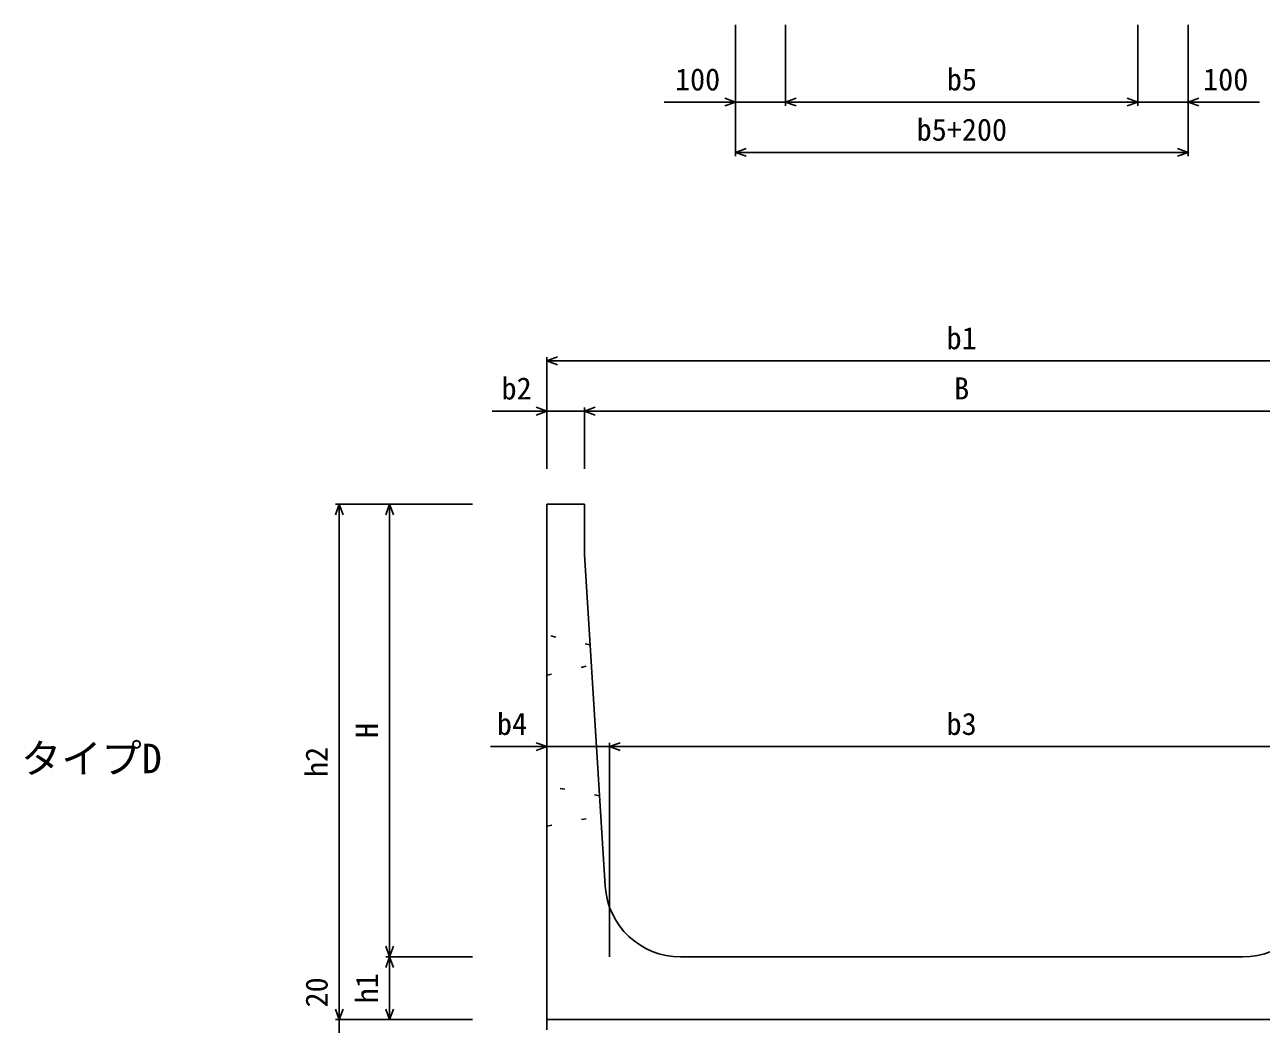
# Model space of a CAD drawing. Units: millimetres, scale not verified. Extents: x -33600 to 33600, y -11880 to 11880.
# Drawn here: x -30950 to -28491, y 3053 to 5040 of the extents above; entities that cross this region are included whole.
import ezdxf
from ezdxf.enums import TextEntityAlignment as Align

# ---------------------------------------------------------------- set-up
doc = ezdxf.new("R2010")
doc.units = ezdxf.units.MM
doc.header["$LTSCALE"] = 40
doc.linetypes.add('DOTTED', pattern=[1.75, 0.25, -1.5])
for name, color, linetype, lineweight in [('0-0_DIM', 7, 'Continuous', 25), ('0-5_OUTLINE', 3, 'Continuous', 25), ('0-6_OUTLINE2', 4, 'DOTTED', 25), ('0-7_TXT', 7, 'Continuous', 25)]:
    doc.layers.add(name, color=color, linetype=linetype, lineweight=lineweight)
doc.styles.add('ＭＳ ゴシック', font='')
doc.styles.get('ＭＳ ゴシック').set_extended_font_data('MS Gothic')

msp = doc.modelspace()

# ---------------------------------------------------------------- linework, layer by layer
at = {"layer": '0-0_DIM'}
for p, q in [((-29536.98, 4778.74), (-29536.98, 5040.11)), ((-29436.98, 4878.74), (-29436.98, 5040.11)), ((-28736.98, 4878.74), (-28736.98, 5040.11)), ((-28636.98, 4778.74), (-28636.98, 5040.11)), ((-29536.98, 4886.24), (-29678.77, 4886.24)), ((-29536.98, 4886.24), (-29436.98, 4886.24)), ((-29436.98, 4886.24), (-28736.98, 4886.24)), ((-28636.98, 4886.24), (-28736.98, 4886.24)), ((-28636.98, 4886.24), (-28495.19, 4886.24)), ((-29536.98, 4786.24), (-28636.98, 4786.24)), ((-29911.98, 4379.24), (-29911.98, 4156.74)), ((-28261.98, 4371.74), (-29911.98, 4371.74)), ((-29836.98, 4279.24), (-29836.98, 4156.74)), ((-30020.36, 4271.74), (-29911.98, 4271.74)), ((-29836.98, 4271.74), (-29911.98, 4271.74)), ((-29836.98, 4271.74), (-28336.98, 4271.74)), ((-30331.98, 4086.74), (-30059.48, 4086.74)), ((-30324.48, 4086.74), (-30324.48, 3061.74)), ((-30224.48, 4086.74), (-30224.48, 3186.74)), ((-30023.83, 3604.67), (-29911.98, 3604.67)), ((-29786.98, 3604.67), (-29911.98, 3604.67)), ((-29786.98, 3186.74), (-29786.98, 3612.17)), ((-29786.98, 3604.67), (-28386.98, 3604.67)), ((-30231.98, 3186.74), (-30059.48, 3186.74)), ((-30224.48, 3186.74), (-30224.48, 3061.74)), ((-30331.98, 3061.74), (-30059.48, 3061.74))]:
    msp.add_line(p, q, dxfattribs=at)
for points in [[(-29558.12, 4893.94), (-29536.98, 4886.24), (-29558.12, 4878.55)], [(-29415.84, 4878.55), (-29436.98, 4886.24), (-29415.84, 4893.94)], [(-28758.12, 4893.94), (-28736.98, 4886.24), (-28758.12, 4878.55)], [(-28615.84, 4893.94), (-28636.98, 4886.24), (-28615.84, 4878.55)], [(-29515.84, 4778.55), (-29536.98, 4786.24), (-29515.84, 4793.94)], [(-28658.12, 4793.94), (-28636.98, 4786.24), (-28658.12, 4778.55)], [(-29890.84, 4364.04), (-29911.98, 4371.74), (-29890.84, 4379.43)], [(-29933.12, 4279.43), (-29911.98, 4271.74), (-29933.12, 4264.04)], [(-29815.84, 4264.04), (-29836.98, 4271.74), (-29815.84, 4279.43)], [(-30316.78, 4065.59), (-30324.48, 4086.74), (-30332.17, 4065.59)], [(-30232.17, 4065.59), (-30224.48, 4086.74), (-30216.78, 4065.59)], [(-29933.12, 3612.36), (-29911.98, 3604.67), (-29933.12, 3596.97)], [(-29765.84, 3596.97), (-29786.98, 3604.67), (-29765.84, 3612.36)], [(-30216.78, 3207.88), (-30224.48, 3186.74), (-30232.17, 3207.88)], [(-30232.17, 3165.59), (-30224.48, 3186.74), (-30216.78, 3165.59)], [(-30316.78, 3082.88), (-30324.48, 3061.74), (-30332.17, 3082.88)], [(-30216.78, 3082.88), (-30224.48, 3061.74), (-30232.17, 3082.88)], [(-30324.48, 3061.74), (-30324.48, 3041.74), (-30324.48, 2991.74)]]:
    msp.add_lwpolyline(points, dxfattribs=at)
at = {"layer": '0-5_OUTLINE'}
for p, q in [((-29911.98, 4086.74), (-29836.98, 4086.74)), ((-29911.98, 4086.74), (-29911.98, 3041.74)), ((-29836.98, 3986.74), (-29836.98, 4086.74)), ((-29795.77, 3327.38), (-29836.98, 3986.74)), ((-29646.06, 3186.74), (-28527.9, 3186.74)), ((-28261.98, 3061.74), (-29911.98, 3061.74))]:
    msp.add_line(p, q, dxfattribs=at)
for centre, start, end in [((-29646.06, 3336.74), 183.57633, 270), ((-28527.9, 3336.74), 270, 356.42367)]:
    msp.add_arc(centre, 150, start, end, dxfattribs=at)
at = {"layer": '0-6_OUTLINE2'}
for p, q in [((-29825.73, 3806.74), (-29911.98, 3826.74)), ((-29911.98, 3746.74), (-29823.23, 3766.74)), ((-29806.98, 3506.74), (-29911.98, 3526.74)), ((-29911.98, 3446.74), (-29804.48, 3466.74))]:
    msp.add_line(p, q, dxfattribs=at)

# ---------------------------------------------------------------- texts
at = {"layer": '0-0_DIM', "style": 'ＭＳ ゴシック'}
for s, p in [('100', (-29656.98, 4896.24)), ('b5', (-29116.44, 4896.24)), ('100', (-28606.98, 4896.24)), ('b5+200', (-29176.44, 4796.24)), ('b1', (-29116.98, 4381.74)), ('b2', (-30001.82, 4281.74)), ('B', (-29101.98, 4281.74)), ('b4', (-30010.92, 3614.67)), ('b3', (-29116.98, 3614.67))]:
    msp.add_text(s, height=43.99, dxfattribs=at).set_placement(p, align=Align.BOTTOM_LEFT)
for s, p in [('H', (-30234.48, 3621.74)), ('h2', (-30334.48, 3544.24)), ('h1', (-30234.48, 3094.24)), ('20', (-30334.48, 3086.05))]:
    msp.add_text(s, height=43.99, rotation=90, dxfattribs=at).set_placement(p, align=Align.BOTTOM_LEFT)
at = {"layer": '0-7_TXT', "style": 'ＭＳ ゴシック'}
msp.add_text('タイプD', height=58.65, dxfattribs=at).set_placement((-30957.23, 3534.24), align=Align.BOTTOM_LEFT)

doc.saveas('drawing.dxf')
